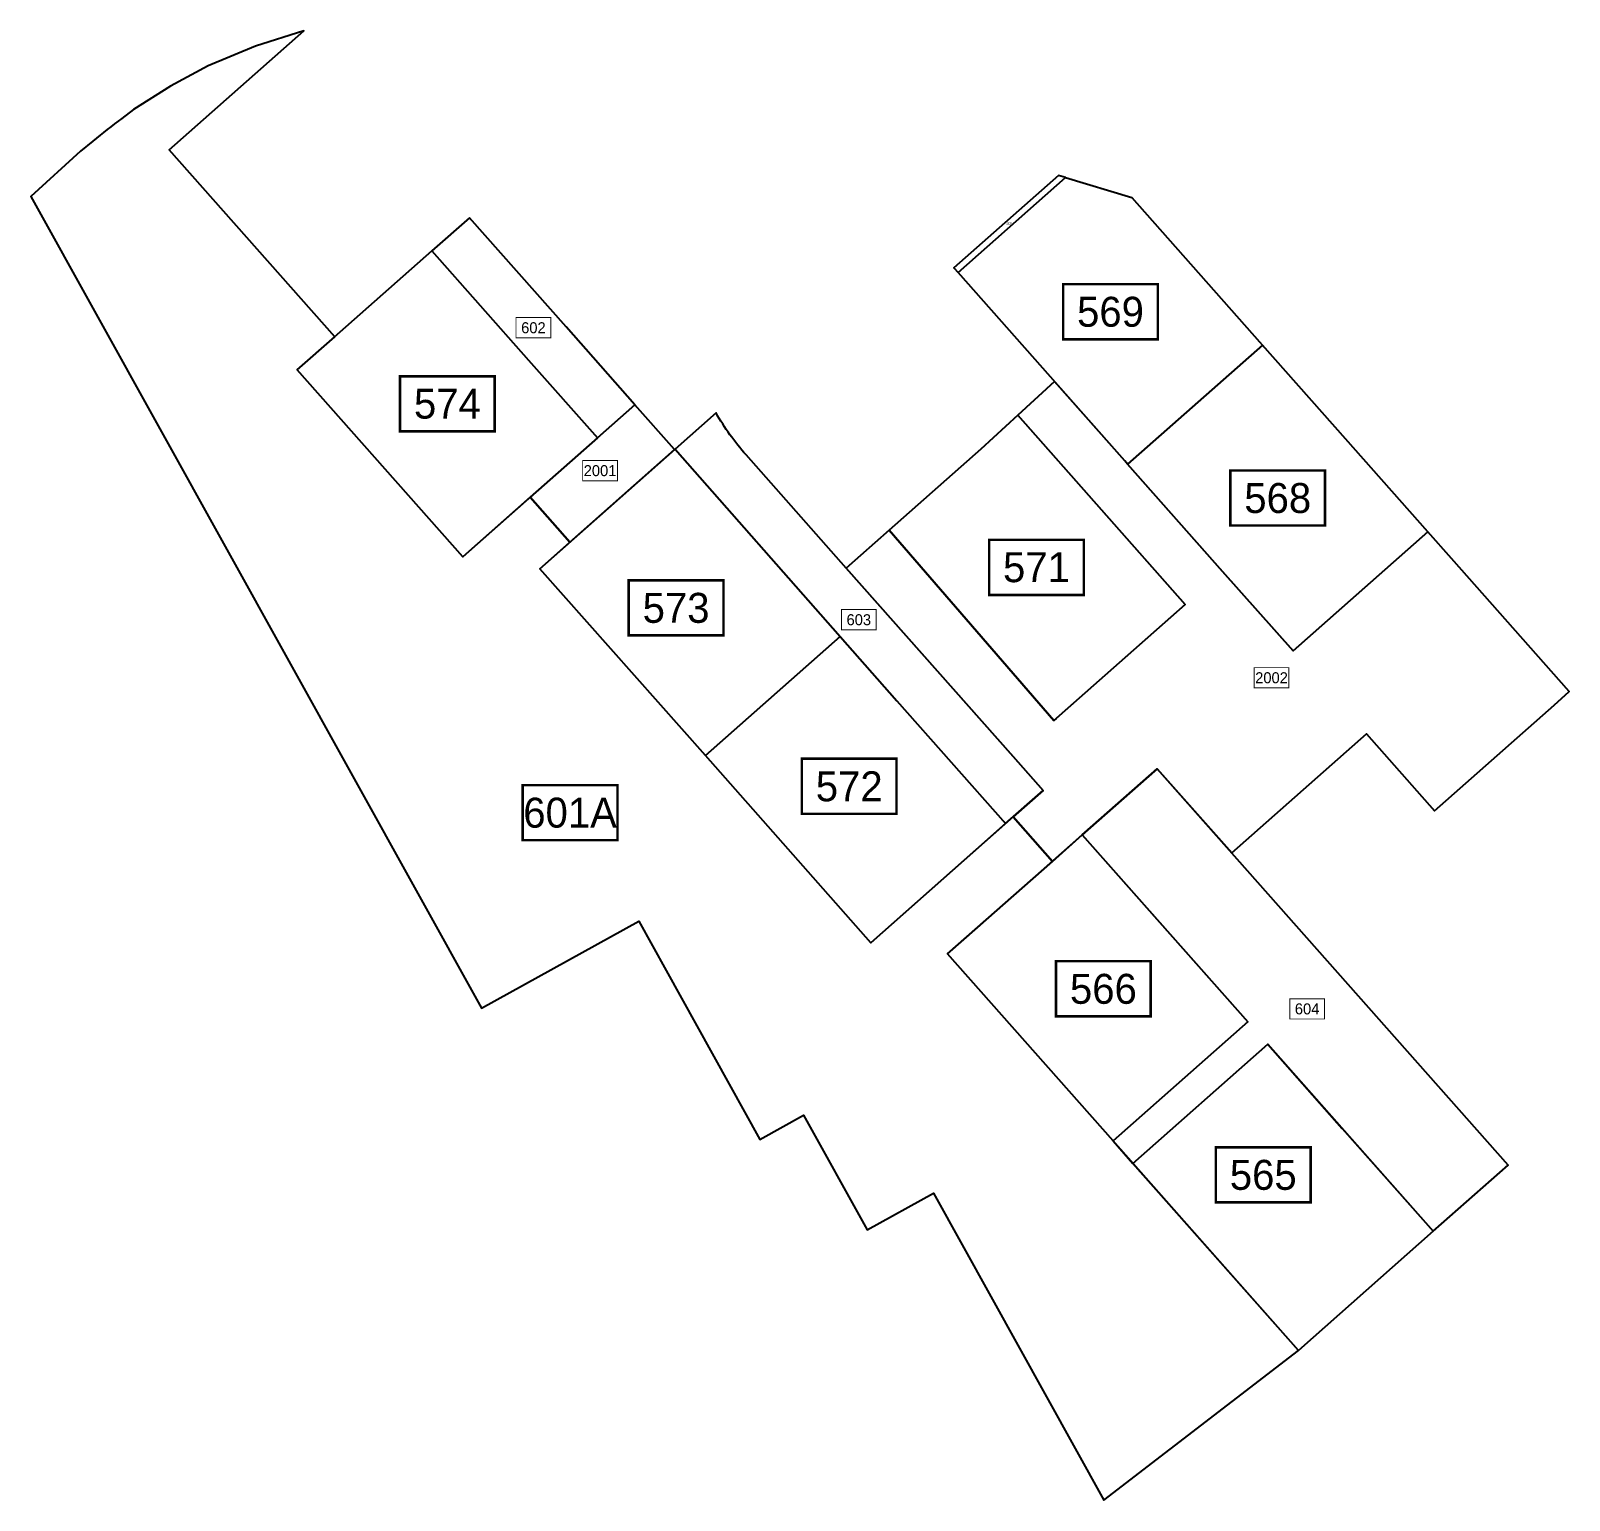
# Model space of a CAD drawing. Header units: metres. Extents: x 185536 to 185690, y 655958 to 656106.
import ezdxf
from ezdxf.enums import TextEntityAlignment as Align

# ---------------------------------------------------------------- set-up
doc = ezdxf.new("R2010")
doc.units = ezdxf.units.M
doc.layers.add('pcell', color=160, linetype='Continuous')
doc.layers.add('scellno', color=160, linetype='Continuous')
doc.styles.add('mvt-nos', font='mvt-nos.shx')

# ---------------------------------------------------------------- blocks, each defined once
blk = doc.blocks.new('Cellno')
at = {"layer": 'scellno', "const_width": 0.25}
blk.add_lwpolyline([(-4.74, -2.76), (-4.74, 2.76), (4.74, 2.76), (4.74, -2.76)], close=True, dxfattribs=at)
at = {"layer": 'scellno', "style": 'mvt-nos'}
blk.add_attdef('NUM', text='', height=3, dxfattribs=at).set_placement((0, -1.6), align=Align.CENTER)
at = {"layer": 'scellno', "style": 'mvt-nos', "flags": 1}
for tag, p in [('CODE', (0, -6.25)), ('AREA', (0, -9.26))]:
    blk.add_attdef(tag, text='', height=2.5, dxfattribs=at).set_placement(p, align=Align.CENTER)

msp = doc.modelspace()

# ---------------------------------------------------------------- linework, layer by layer
at = {"layer": 'pcell'}
for points in [[(185613.39, 655997.05), (185613.39, 655997.05), (185613.39, 655997.05), (185619.76, 655985.56), (185626.39, 655989.24), (185643.44, 655958.49), (185662.93, 655973.5), (185644.38, 655994.47), (185627.81, 656013.2), (185638.3, 656022.47), (185634.36, 656026.92), (185620.13, 656014.33), (185603.57, 656033.06), (185587, 656051.78), (185590, 656054.43), (185586.02, 656058.93), (185586.02, 656058.93), (185579.28, 656052.96), (185562.71, 656071.68), (185566.46, 656075), (185549.89, 656093.72), (185549.89, 656093.72), (185563.37, 656105.65), (185558.54, 656104.12), (185553.81, 656102.12), (185550.01, 656100.1), (185546.33, 656097.75), (185546.33, 656097.75), (185546.33, 656097.75), (185546.33, 656097.75), (185545.14, 656096.87, 0.009599), (185542.26, 656094.6), (185541.03, 656093.58), (185536.04, 656089.05), (185581.15, 656007.77), (185596.89, 656016.49), (185599.64, 656011.54), (185599.64, 656011.54), (185609.02, 655994.63), (185609.02, 655994.62)], [(185617.66, 656051.83), (185607.63, 656063.17, -0.051816), (185604.63, 656067.38), (185600.54, 656063.76), (185617.05, 656044.98), (185622.73, 656038.56), (185633.61, 656026.26), (185637.36, 656029.57), (185634.36, 656032.96)], [(185617.05, 656044.98), (185603.57, 656033.06), (185587, 656051.78), (185592.99, 656057.08), (185600.54, 656063.76, 0.05182), (185600.54, 656063.76)]]:
    msp.add_lwpolyline(points, format="xyb", close=True, dxfattribs=at)
for points in [[(185639.62, 656090.95), (185638.9, 656091.17), (185628.44, 656081.91), (185628.86, 656081.43)], [(185579.94, 656086.93), (185576.19, 656083.61), (185585.87, 656072.67), (185592.76, 656064.89), (185596.5, 656068.2), (185596.5, 656068.2), (185589.62, 656075.99)], [(185592.76, 656064.89), (185589.02, 656061.58), (185579.28, 656052.96), (185562.71, 656071.68), (185576.19, 656083.61), (185585.87, 656072.67)], [(185667.64, 656064.77), (185659.31, 656074.18), (185645.83, 656062.26), (185655.33, 656051.51), (185662.4, 656043.54), (185675.88, 656055.46)], [(185634.36, 656032.96), (185634.36, 656032.96), (185637.36, 656029.57), (185634.36, 656026.92), (185638.3, 656022.47), (185641.29, 656025.12), (185648.78, 656031.75), (185656.25, 656023.32), (185669.73, 656035.24), (185676.55, 656027.54), (185688.52, 656038.13), (185690.03, 656039.47), (185678.23, 656052.79), (185675.88, 656055.46), (185662.4, 656043.54), (185655.33, 656051.51), (185645.83, 656062.26), (185645.83, 656062.26), (185645.54, 656062.58), (185638.51, 656070.53), (185634.83, 656067.14), (185651.59, 656048.2), (185638.69, 656036.78), (185638.45, 656036.57), (185621.97, 656055.64), (185617.66, 656051.83), (185634.36, 656032.96)], [(185596.5, 656068.2), (185592.76, 656064.89), (185586.02, 656058.93), (185590, 656054.43), (185600.48, 656063.71)], [(185634.83, 656067.14), (185631.15, 656063.76), (185621.97, 656055.64), (185638.45, 656036.57), (185651.59, 656048.2)], [(185633.61, 656026.26), (185630.62, 656023.61), (185620.13, 656014.33), (185603.57, 656033.06), (185617.05, 656044.98), (185622.73, 656038.56)], [(185641.29, 656025.12), (185657.86, 656006.4), (185644.38, 655994.47), (185646.36, 655992.23), (185659.85, 656004.15), (185676.41, 655985.43), (185683.9, 655992.06), (185648.78, 656031.75)], [(185657.86, 656006.4), (185644.38, 655994.47), (185627.81, 656013.2), (185630.81, 656015.85), (185641.29, 656025.12), (185648.76, 656016.69)], [(185676.41, 655985.43), (185662.93, 655973.5), (185646.36, 655992.23), (185659.85, 656004.15), (185667.31, 655995.72)]]:
    msp.add_lwpolyline(points, close=True, dxfattribs=at)
msp.add_lwpolyline([(185628.86, 656081.43), (185639.62, 656090.95), (185646.25, 656088.94), (185659.02, 656074.51), (185659.31, 656074.18), (185645.83, 656062.26), (185645.54, 656062.58), (185628.86, 656081.43)], dxfattribs=at)

# ---------------------------------------------------------------- block references
at = {"layer": 'scellno'}
ref = msp.add_blockref('Cellno', (185633.96, 656086.37), dxfattribs=dict(at, xscale=0.05674493434686401, yscale=0.05674493434686401, zscale=0.0113489868700334))
ref.add_attrib('CELLNO', '2003', dxfattribs={"height": 0.17, "style": 'mvt-nos'}).set_placement((185633.96, 656086.37), align=Align.MIDDLE)
ref = msp.add_blockref('Cellno', (185644.11, 656077.51, 34.87), dxfattribs=dict(at, zscale=0.2000000000116415))
ref.add_attrib('CELLNO', '569', dxfattribs={"height": 3, "style": 'mvt-nos'}).set_placement((185644.11, 656077.51, 34.87), align=Align.MIDDLE)
ref = msp.add_blockref('Cellno', (185586.35, 656075.91), dxfattribs=dict(at, xscale=0.3667205782728925, yscale=0.3667205782728925, zscale=0.07334411565884769))
ref.add_attrib('CELLNO', '602', dxfattribs={"height": 1.1, "style": 'mvt-nos'}).set_placement((185586.35, 656075.91), align=Align.MIDDLE)
ref = msp.add_blockref('Cellno', (185577.74, 656068.29), dxfattribs=dict(at, zscale=0.2000000000116415))
ref.add_attrib('CELLNO', '574', dxfattribs={"height": 3, "style": 'mvt-nos'}).set_placement((185577.74, 656068.29), align=Align.MIDDLE)
ref = msp.add_blockref('Cellno', (185593.02, 656061.6), dxfattribs=dict(at, xscale=0.3667205782728925, yscale=0.3667205782728925, zscale=0.07334411565884769))
ref.add_attrib('CELLNO', '2001', dxfattribs={"height": 1.1, "style": 'mvt-nos'}).set_placement((185593.02, 656061.6), align=Align.MIDDLE)
ref = msp.add_blockref('Cellno', (185660.85, 656058.86), dxfattribs=dict(at, zscale=0.2000000000116415))
ref.add_attrib('CELLNO', '568', dxfattribs={"height": 3, "style": 'mvt-nos'}).set_placement((185660.85, 656058.86), align=Align.MIDDLE)
ref = msp.add_blockref('Cellno', (185636.7, 656051.91), dxfattribs=dict(at, zscale=0.2000000000116415))
ref.add_attrib('CELLNO', '571', dxfattribs={"height": 3, "style": 'mvt-nos'}).set_placement((185636.7, 656051.91), align=Align.MIDDLE)
ref = msp.add_blockref('Cellno', (185600.63, 656047.86), dxfattribs=dict(at, zscale=0.2000000000116415))
ref.add_attrib('CELLNO', '573', dxfattribs={"height": 3, "style": 'mvt-nos'}).set_placement((185600.63, 656047.86), align=Align.MIDDLE)
ref = msp.add_blockref('Cellno', (185618.92, 656046.67), dxfattribs=dict(at, xscale=0.3667205782728925, yscale=0.3667205782728925, zscale=0.07334411565884769))
ref.add_attrib('CELLNO', '603', dxfattribs={"height": 1.1, "style": 'mvt-nos'}).set_placement((185618.92, 656046.67), align=Align.MIDDLE)
ref = msp.add_blockref('Cellno', (185660.23, 656040.86), dxfattribs=dict(at, xscale=0.3667205782728925, yscale=0.3667205782728925, zscale=0.07334411565884769))
ref.add_attrib('CELLNO', '2002', dxfattribs={"height": 1.1, "style": 'mvt-nos'}).set_placement((185660.23, 656040.86), align=Align.MIDDLE)
ref = msp.add_blockref('Cellno', (185617.96, 656029.99), dxfattribs=dict(at, zscale=0.2000000000116415))
ref.add_attrib('CELLNO', '572', dxfattribs={"height": 3, "style": 'mvt-nos'}).set_placement((185617.96, 656029.99), align=Align.MIDDLE)
ref = msp.add_blockref('Cellno', (185590.02, 656027.35), dxfattribs=dict(at, zscale=0.2000000000116415))
ref.add_attrib('CELLNO', '601A', dxfattribs={"height": 3, "style": 'mvt-nos'}).set_placement((185590.02, 656027.35), align=Align.MIDDLE)
ref = msp.add_blockref('Cellno', (185643.4, 656009.71), dxfattribs=dict(at, zscale=0.2000000000116415))
ref.add_attrib('CELLNO', '566', dxfattribs={"height": 3, "style": 'mvt-nos'}).set_placement((185643.4, 656009.71), align=Align.MIDDLE)
ref = msp.add_blockref('Cellno', (185663.79, 656007.7), dxfattribs=dict(at, xscale=0.3667205782728925, yscale=0.3667205782728925, zscale=0.07334411565884769))
ref.add_attrib('CELLNO', '604', dxfattribs={"height": 1.1, "style": 'mvt-nos'}).set_placement((185663.79, 656007.7), align=Align.MIDDLE)
ref = msp.add_blockref('Cellno', (185659.4, 655991.08), dxfattribs=dict(at, zscale=0.2000000000116415))
ref.add_attrib('CELLNO', '565', dxfattribs={"height": 3, "style": 'mvt-nos'}).set_placement((185659.4, 655991.08), align=Align.MIDDLE)

doc.saveas('drawing.dxf')
